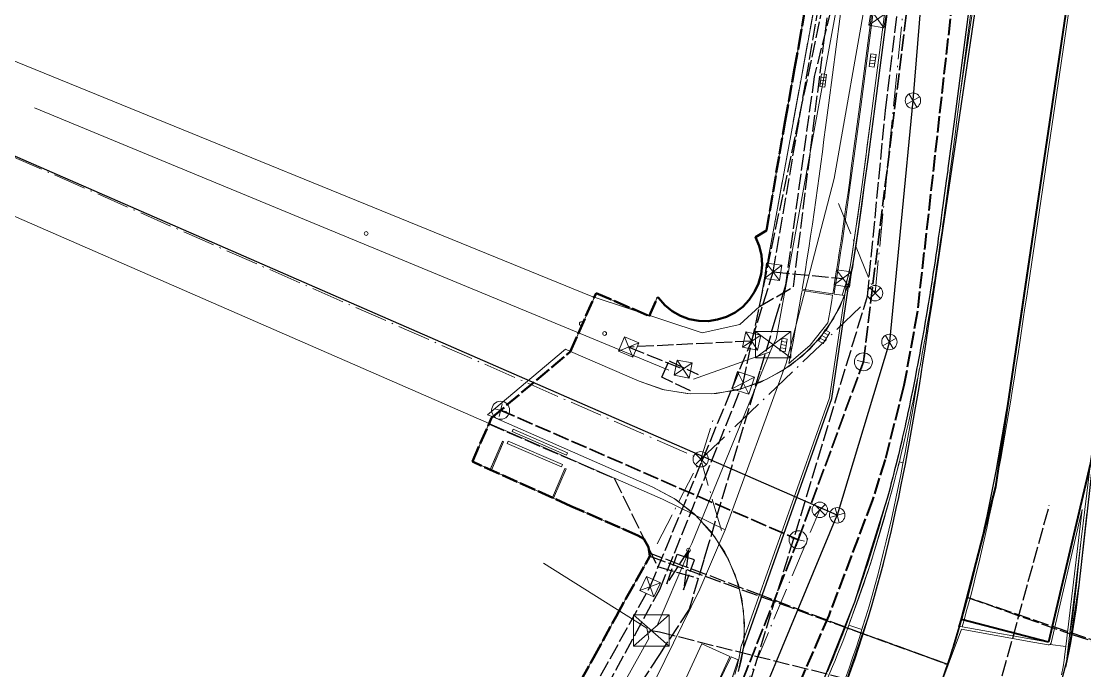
# Model space of a CAD drawing. Header units: metres. Extents: x 105014 to 106600, y 111320 to 118425.
# Drawn here: x 105615.4 to 105698.1, y 113817.6 to 113868.1 of the extents above; entities that cross this region are included whole.
import ezdxf

# ---------------------------------------------------------------- set-up
doc = ezdxf.new("R2010")
doc.units = ezdxf.units.M
doc.linetypes.add('DASHDOT', pattern=[3.556, 2.54, -0.508, 0, -0.508])
doc.linetypes.add('DASHED', pattern=[1.524, 1.27, -0.254])
for name, color, linetype, lineweight in [('00-BASE-LIMITE', 7, 'DASHED', 50), ('00-BASE-UE', 42, 'DASHED', 25), ('10-PAV-BOCACALLE', 9, 'CONTINUOUS', 13), ('10-PAV-CALZADA-BRT', 12, 'CONTINUOUS', 30), ('10-PAV-CALZADA-MIXTA', 8, 'CONTINUOUS', 30), ('10-PAV-CICLORUTA', 76, 'CONTINUOUS', 18), ('10-PAV-ESTACION-TM', 1, 'CONTINUOUS', 40), ('10-PAV-SARDINEL', 252, 'CONTINUOUS', 13), ('20-EP-ZONA-DURA', 253, 'CONTINUOUS', 13), ('20-EP-ZONA-VERDE', 84, 'CONTINUOUS', 13), ('30-RED-ENEL-NODOS', 11, 'CONTINUOUS', 13), ('30-RED-ENEL-PROY', 1, 'DASHED', 25), ('30-RED-ETB-CAMARA', 151, 'CONTINUOUS', 13), ('30-RED-ETB-EXIST', 145, 'CONTINUOUS', 13), ('30-RED-ETB-PROY', 5, 'DASHED', 25), ('30-RED-MOVISTAR-CAMARA', 141, 'CONTINUOUS', 13), ('30-RED-MOVISTAR-PROY', 4, 'DASHED', 25), ('30-RED-VANTI-EXIST', 52, 'CONTINUOUS', 13), ('30-RED-VANTI-PROY', 2, 'DASHED', 25), ('30-RED-VANTI-RETIRO', 8, 'DASHDOT', 13), ('35-RH-ACUE-MATRIZ-PJ', 150, 'DASHED', 40), ('35-RH-ACUE-MENOR-EXIST', 151, 'CONTINUOUS', 13), ('35-RH-ACUE-MENOR-PROY', 5, 'DASHED', 25), ('35-RH-PLUV-COLECTOR', 96, 'CONTINUOUS', 30), ('35-RH-PLUV-NODOS', 94, 'CONTINUOUS', 13), ('35-RH-PLUV-RETIRO', 8, 'DASHDOT', 13), ('36-RH-SAN-COLECTOR-PROY', 6, 'DASHED', 35), ('36-RH-SAN-POZOS', 216, 'CONTINUOUS', 13)]:
    doc.layers.add(name, color=color, linetype=linetype, lineweight=lineweight)

# ---------------------------------------------------------------- blocks, each defined once
blk = doc.blocks.new('CAM_ETB_T_14')
for p, q in [((-1.39, -1.22), (1.39, 1.22)), ((-1.39, 1.22), (1.39, -1.22))]:
    blk.add_line(p, q)
blk.add_lwpolyline([(-1.39, -1.22), (1.39, -1.22), (1.39, 1.22), (-1.39, 1.22)], close=True)
blk = doc.blocks.new('CAM_ETB_T_13')
for p, q in [((-1.375, -1.025), (1.375, 1.025)), ((-1.375, 1.025), (1.375, -1.025))]:
    blk.add_line(p, q)
blk.add_lwpolyline([(-1.375, -1.025), (1.375, -1.025), (1.375, 1.025), (-1.375, 1.025)], close=True)
blk = doc.blocks.new('POSTE')
blk.add_circle((0, 0), 0.15)
blk = doc.blocks.new('CAJA_ENEL')
for p, q in [((-0.6, -0.6), (0.6, 0.6)), ((-0.6, 0.6), (0.6, -0.6))]:
    blk.add_line(p, q)
blk.add_lwpolyline([(-0.6, -0.6), (0.6, -0.6), (0.6, 0.6), (-0.6, 0.6)], close=True)
blk = doc.blocks.new('CAM_MOV_CS_276')
for p, q in [((-0.7, -0.7), (0.7, 0.7)), ((-0.7, 0.7), (0.7, -0.7))]:
    blk.add_line(p, q)
blk.add_lwpolyline([(-0.7, -0.7), (0.7, -0.7), (0.7, 0.7), (-0.7, 0.7)], close=True)
blk = doc.blocks.new('POZO_SAN')
for p, q in [((-0.5, 0), (0.5, 0)), ((0, -0.5), (0, 0.5))]:
    blk.add_line(p, q)
blk.add_circle((0, 0), 0.7)
blk = doc.blocks.new('SUMIDERO')
for p, q in [((-0.25, -0.2), (-0.25, 0.2)), ((0, -0.2), (0, 0.2)), ((0.25, -0.2), (0.25, 0.2))]:
    blk.add_line(p, q)
blk.add_lwpolyline([(-0.5, -0.2), (0.5, -0.2), (0.5, 0.2), (-0.5, 0.2)], close=True)
blk = doc.blocks.new('POZO_PLUV')
for p, q in [((-0.42, -0.42), (0.42, 0.42)), ((-0.42, 0.42), (0.42, -0.42))]:
    blk.add_line(p, q)
blk.add_circle((0, 0), 0.6)

msp = doc.modelspace()

# ---------------------------------------------------------------- linework, layer by layer
at = {"layer": '00-BASE-LIMITE'}
msp.add_lwpolyline([(105658.1999, 113815.5277), (105659.9271, 113818.5963), (105661.6963, 113821.8185), (105662.4767, 113823.2397), (105664.3183, 113826.5139), (105664.2105, 113827.2161), (105663.8641, 113827.8533), (105663.3921, 113828.1315), (105658.1749, 113830.4143), (105650.5209, 113833.8761), (105652.0141, 113837.2751), (105658.1231, 113842.4103), (105660.1401, 113846.9797), (105664.2721, 113845.1907), (105664.8995, 113846.6397), (105664.9913, 113846.6001), (105665.48, 113846.0458), (105666.0535, 113845.5797), (105666.6959, 113845.2144), (105667.3897, 113844.9599), (105668.1159, 113844.8233), (105668.8548, 113844.8083), (105669.586, 113844.9152), (105670.2896, 113845.1411), (105670.9464, 113845.4799), (105671.5383, 113845.9223), (105672.0493, 113846.4562), (105672.4652, 113847.067), (105672.7749, 113847.738), (105672.9697, 113848.4509), (105673.0444, 113849.1861), (105672.9969, 113849.9235), (105672.8285, 113850.6431), (105672.5439, 113851.3251), (105673.3893, 113851.8461), (105674.4009, 113857.8101), (105674.8529, 113860.3903), (105675.5793, 113864.4377), (105675.9013, 113866.2489), (105676.9041, 113872.2467)], dxfattribs=at)
at = {"layer": '00-BASE-UE'}
for points in [[(105702.5373, 113818.6903), (105689.0263, 113823.3099), (105687.5003, 113818.0838), (105680.9179, 113820.4819), (105679.5231, 113820.9903), (105673.0365, 113823.4461), (105666.7413, 113825.8297), (105664.2803, 113826.7615), (105664.2105, 113827.2161), (105663.8641, 113827.8533), (105663.3921, 113828.1315), (105658.1749, 113830.4143), (105650.5209, 113833.8761), (105652.0141, 113837.2751), (105658.1231, 113842.4103), (105660.1401, 113846.9797), (105664.2721, 113845.1907), (105664.8995, 113846.6397), (105664.9913, 113846.6001), (105665.48, 113846.0458), (105666.0535, 113845.5797), (105666.6959, 113845.2144), (105667.3897, 113844.9599), (105668.1159, 113844.8233), (105668.8548, 113844.8083), (105669.586, 113844.9152), (105670.2896, 113845.1411), (105670.9464, 113845.4799), (105671.5383, 113845.9223), (105672.0493, 113846.4562), (105672.4652, 113847.067), (105672.7749, 113847.738), (105672.9697, 113848.4509), (105673.0444, 113849.1861), (105672.9969, 113849.9235), (105672.8285, 113850.6431), (105672.5439, 113851.3251), (105673.3893, 113851.8461), (105674.4009, 113857.8101), (105674.8529, 113860.3903), (105675.5793, 113864.4377), (105675.9013, 113866.2489), (105676.9041, 113872.2467)], [(105658.1999, 113815.5277), (105659.9271, 113818.5963), (105661.6963, 113821.8185), (105662.4767, 113823.2397), (105664.3183, 113826.5139), (105687.5003, 113818.0838), (105687.5003, 113818.0838), (105689.0263, 113823.3099), (105697.1671, 113820.4127), (105701.7799, 113818.9333)]]:
    msp.add_lwpolyline(points, dxfattribs=at)
at = {"layer": '10-PAV-BOCACALLE'}
msp.add_lwpolyline([(105651.7036, 113837.52), (105657.7643, 113842.6117), (105658.1397, 113842.4477), (105663.4847, 113840.1169), (105665.4235, 113839.4618), (105667.4454, 113839.1457), (105669.4916, 113839.1778), (105671.5026, 113839.5571), (105673.4199, 113840.2725), (105675.1878, 113841.3034), (105676.7548, 113842.6196), (105678.0753, 113844.183), (105679.111, 113845.948), (105679.8318, 113847.8633), (105678.4758, 113838.7839), (105671.5897, 113819.3666), (105671.6856, 113821.2949), (105671.4711, 113823.2135), (105670.9517, 113825.073), (105670.1407, 113826.8251), (105669.0593, 113828.4244), (105667.7355, 113829.8297), (105666.2034, 113831.0044), (105664.5027, 113831.9183), (105652.0995, 113837.3469), (105651.7036, 113837.52)], close=True, dxfattribs=at)
at = {"layer": '10-PAV-CALZADA-BRT'}
for points in [[(105679.1263, 113815.3805), (105681.3067, 113821.7333), (105681.5573, 113822.5757), (105681.7981, 113823.4133), (105682.0317, 113824.2541), (105682.2585, 113825.0979), (105682.4783, 113825.9445), (105682.6919, 113826.7939), (105682.8989, 113827.6461), (105683.1001, 113828.5007), (105683.2955, 113829.3579), (105683.4853, 113830.2173), (105683.6697, 113831.0789), (105683.8493, 113831.9427), (105684.0237, 113832.8087), (105684.1939, 113833.6767), (105684.3595, 113834.5465), (105684.5211, 113835.4183), (105684.6789, 113836.2919), (105684.8331, 113837.1671), (105684.9841, 113838.0439), (105685.1319, 113838.9225), (105685.2771, 113839.8027), (105685.4195, 113840.6841), (105685.5599, 113841.5671), (105685.6981, 113842.4517), (105685.8347, 113843.3375), (105685.9697, 113844.2245), (105686.1037, 113845.1129), (105686.2369, 113846.0041), (105686.3691, 113846.8943), (105686.5009, 113847.7857), (105686.6325, 113848.6783), (105691.7475, 113883.3531)], [(105698.6725, 113882.3315), (105693.5575, 113847.6563), (105693.4255, 113846.7617), (105693.2931, 113845.8661), (105693.1599, 113844.9695), (105693.0261, 113844.0741), (105692.8907, 113843.1761), (105692.7539, 113842.2773), (105692.6153, 113841.3777), (105692.4745, 113840.4775), (105692.3313, 113839.5763), (105692.1855, 113838.6747), (105692.0367, 113837.7723), (105691.8849, 113836.8695), (105691.7293, 113835.9661), (105691.5701, 113835.0623), (105691.4067, 113834.1581), (105691.2391, 113833.2537), (105691.0667, 113832.3489), (105690.8895, 113831.4443), (105690.7071, 113830.5393), (105690.5191, 113829.6345), (105690.3255, 113828.7297), (105690.1257, 113827.8253), (105689.9197, 113826.9211), (105689.7069, 113826.0173), (105689.4873, 113825.1141), (105689.2605, 113824.2115), (105689.0263, 113823.3099), (105688.7843, 113822.4089), (105688.5343, 113821.5093), (105688.2759, 113820.6107), (105688.0115, 113819.7217), (105685.6624, 113812.8745)], [(105695.4009, 113813.1865), (105696.8343, 113818.6614), (105697.6935, 113824.2553), (105698.9661, 113835.5368)]]:
    msp.add_lwpolyline(points, dxfattribs=at)
at = {"layer": '10-PAV-CALZADA-MIXTA'}
for points in [[(105671.2082, 113817.5543), (105671.5897, 113819.3666), (105678.4758, 113838.7839), (105679.8318, 113847.8633), (105680.1415, 113849.2909), (105680.5663, 113852.1457), (105681.0221, 113855.4017), (105681.2853, 113857.3615), (105681.5456, 113859.339), (105681.8059, 113861.3159), (105686.4913, 113897.1667), (105688.0939, 113911.4539), (105689.1739, 113925.7901)], [(105692.6887, 113896.3567), (105688.0031, 113860.5061), (105687.8771, 113859.5466), (105687.7512, 113858.587), (105687.6249, 113857.6276), (105687.4982, 113856.6682), (105687.4813, 113856.5403), (105687.3699, 113855.709), (105687.2406, 113854.75), (105687.2147, 113854.5581), (105687.1094, 113853.7912), (105687.0634, 113853.4573), (105686.9764, 113852.8326), (105686.9095, 113852.3569), (105686.841, 113851.8744), (105686.7527, 113851.2569), (105686.7035, 113850.9164), (105686.6249, 113850.3773), (105686.5632, 113849.9589), (105686.4945, 113849.4981), (105686.4198, 113849.0017), (105686.3615, 113848.6192), (105686.2731, 113848.0453), (105686.2393, 113847.8286), (105686.1228, 113847.0893), (105686.1147, 113847.0383), (105685.9875, 113846.2485), (105685.9688, 113846.1337), (105685.8575, 113845.4592), (105685.8108, 113845.1791), (105685.7414, 113844.7689), (105685.6485, 113844.2251), (105685.6232, 113844.0789), (105685.5023, 113843.3894), (105685.4815, 113843.2717), (105685.3788, 113842.7004), (105685.3095, 113842.3196), (105685.2371, 113841.9276), (105685.1325, 113841.3682), (105685.0921, 113841.1554), (105684.9502, 113840.4177), (105684.9436, 113840.3837), (105684.7911, 113839.613), (105684.7622, 113839.4684), (105684.6492, 113838.9129), (105684.5682, 113838.5203), (105684.5039, 113838.2135), (105684.3682, 113837.5735), (105684.3555, 113837.5149), (105684.2032, 113836.817), (105684.1614, 113836.6279), (105684.0676, 113836.2097), (105683.9482, 113835.6842), (105683.9295, 113835.603), (105683.7881, 113834.9971), (105683.7278, 113834.7418), (105683.6437, 113834.3918), (105683.5005, 113833.8011), (105683.4971, 113833.7871), (105683.3573, 113833.2266), (105683.2655, 113832.8623), (105683.2153, 113832.6664), (105683.0704, 113832.1071), (105683.0229, 113831.9255), (105682.9224, 113831.5487), (105682.7723, 113830.9907), (105680.2371, 113822.9305), (105677.0906, 113815.0886)]]:
    msp.add_lwpolyline(points, dxfattribs=at)
at = {"layer": '10-PAV-CICLORUTA'}
msp.add_lwpolyline([(105684.9145, 113894.3613), (105680.6161, 113861.4719), (105680.4909, 113860.5143), (105680.3657, 113859.5591), (105680.2403, 113858.6059), (105680.1137, 113857.6507), (105679.9867, 113856.7009), (105679.8589, 113855.7533), (105679.7295, 113854.8081), (105679.5985, 113853.8653), (105679.4659, 113852.9249), (105679.3309, 113851.9869), (105679.1937, 113851.0513), (105679.0541, 113850.1183), (105678.9113, 113849.1879), (105678.7655, 113848.2601), (105678.6165, 113847.3349), (105678.5481, 113846.9225), (105676.1761, 113847.2893), (105676.2479, 113847.7219), (105676.3953, 113848.6373), (105676.5397, 113849.5559), (105676.6811, 113850.4781), (105676.8197, 113851.4033), (105676.9559, 113852.3317), (105677.0899, 113853.2633), (105677.2217, 113854.1981), (105677.3519, 113855.1359), (105677.4807, 113856.0767), (105677.6081, 113857.0205), (105677.7347, 113857.9673), (105677.8611, 113858.9211), (105677.9861, 113859.8721), (105678.1111, 113860.8261), (105678.2363, 113861.7829), (105682.5085, 113894.4721)], dxfattribs=at)
for points in [[(105678.5319, 113846.8237), (105678.4637, 113846.4125), (105678.3073, 113845.4929), (105678.1605, 113844.6571), (105676.7896, 113842.9352), (105675.1229, 113841.4977), (105675.2823, 113842.3029), (105675.4539, 113843.1969), (105675.6211, 113844.0947), (105675.7837, 113844.9963), (105675.9423, 113845.9013), (105676.0969, 113846.8099), (105676.1599, 113847.1905), (105678.5319, 113846.8237)], [(105670.5523, 113818.7231), (105669.0179, 113815.3907), (105666.8573, 113816.4355), (105668.3547, 113819.6877), (105670.5523, 113818.7231)]]:
    msp.add_lwpolyline(points, close=True, dxfattribs=at)
at = {"layer": '10-PAV-ESTACION-TM'}
msp.add_lwpolyline([(105695.3293, 113819.8207), (105688.5539, 113821.5799), (105691.2331, 113831.8989), (105698.0433, 113877.9922), (105698.6851, 113882.3353), (105700.0509, 113892.743), (105701.1732, 113903.1797), (105702.0515, 113913.6398), (105702.6851, 113924.1177), (105705.6877, 113975.0209), (105706.3231, 113985.7911), (105706.3237, 113985.8021), (105713.3115, 113985.3899), (105712.6755, 113974.6087), (105709.6729, 113923.7023), (105709.0156, 113913.0763), (105708.118, 113902.4681), (105706.9805, 113891.8829), (105705.6037, 113881.3261), (105705.596, 113881.2736), (105704.8585, 113876.2769), (105698.5826, 113833.7524), (105695.3293, 113819.8207)], close=True, dxfattribs=at)
at = {"layer": '10-PAV-SARDINEL'}
for points in [[(105670.9279, 113817.3225), (105671.0158, 113817.6092), (105671.0978, 113817.9031), (105671.1717, 113818.1974), (105671.2379, 113818.4926), (105671.2965, 113818.79), (105671.3481, 113819.0919), (105671.3917, 113819.3951), (105671.3927, 113819.4013), (105671.4012, 113819.4334), (105678.2809, 113838.8325), (105679.634, 113847.8928), (105679.6348, 113847.898), (105679.6386, 113847.9152), (105679.7139, 113848.1952), (105679.7816, 113848.4746), (105679.8424, 113848.7547), (105679.8963, 113849.0362), (105679.944, 113849.3223), (105680.1597, 113850.7472), (105680.3684, 113852.1742), (105680.5991, 113853.8011), (105680.824, 113855.4287), (105681.0871, 113857.3879), (105681.3473, 113859.3651), (105681.6076, 113861.3419), (105686.293, 113897.1924)], [(105686.4913, 113897.1667), (105681.8059, 113861.3159), (105681.5456, 113859.339), (105681.2853, 113857.3615), (105681.0221, 113855.4017), (105680.7972, 113853.7733), (105680.5663, 113852.1457), (105680.3575, 113850.7178), (105680.1415, 113849.2909), (105680.0935, 113849.0025), (105680.0385, 113848.7154), (105679.9765, 113848.4297), (105679.9076, 113848.1456), (105679.8318, 113847.8633), (105678.4758, 113838.7839), (105671.5897, 113819.3666), (105671.5456, 113819.0608), (105671.4937, 113818.7562), (105671.4339, 113818.4531), (105671.3664, 113818.1516), (105671.2911, 113817.8519), (105671.2082, 113817.5543)], [(105678.138, 113817.5116), (105678.3411, 113818.0007), (105678.5408, 113818.4882), (105678.7392, 113818.9793), (105678.9342, 113819.4687), (105679.1279, 113819.9616), (105679.3182, 113820.4529), (105679.5071, 113820.9477), (105679.6927, 113821.4407), (105679.8768, 113821.9373), (105680.0577, 113822.4321), (105680.2371, 113822.9305), (105680.4131, 113823.427), (105680.5877, 113823.927), (105680.759, 113824.4252), (105680.9288, 113824.9269), (105681.0953, 113825.4267), (105681.2603, 113825.93), (105681.422, 113826.4314), (105681.5821, 113826.9362), (105681.739, 113827.4391), (105681.8942, 113827.9455), (105682.0463, 113828.4499), (105682.1967, 113828.9577), (105682.3438, 113829.4636), (105682.4894, 113829.9728), (105682.6317, 113830.4801), (105682.7723, 113830.9907), (105682.9224, 113831.5487), (105683.0229, 113831.9255), (105683.0704, 113832.1071), (105683.2153, 113832.6664), (105683.2655, 113832.8623), (105683.3573, 113833.2266), (105683.4971, 113833.7871), (105683.5005, 113833.8011), (105683.6437, 113834.3918), (105683.7278, 113834.7418), (105683.7881, 113834.9971), (105683.9295, 113835.603), (105683.9482, 113835.6842), (105684.0676, 113836.2097), (105684.1614, 113836.6279), (105684.2032, 113836.817), (105684.3555, 113837.5149), (105684.3682, 113837.5735), (105684.5039, 113838.2135), (105684.5682, 113838.5203), (105684.6492, 113838.9129), (105684.7622, 113839.4684), (105684.7911, 113839.613), (105684.9436, 113840.3837), (105684.9502, 113840.4177), (105685.0921, 113841.1554), (105685.1325, 113841.3682), (105685.2371, 113841.9276), (105685.3095, 113842.3196), (105685.3788, 113842.7004), (105685.4815, 113843.2717), (105685.5023, 113843.3894), (105685.6232, 113844.0789), (105685.6485, 113844.2251), (105685.7414, 113844.7689), (105685.8108, 113845.1791), (105685.8575, 113845.4592), (105685.9688, 113846.1337), (105685.9875, 113846.2485), (105686.1147, 113847.0383), (105686.1228, 113847.0893), (105686.2393, 113847.8286), (105686.2731, 113848.0453), (105686.3615, 113848.6192), (105686.4198, 113849.0017), (105686.4945, 113849.4981), (105686.5632, 113849.9589), (105686.6249, 113850.3773), (105686.7035, 113850.9164), (105686.7527, 113851.2569), (105686.841, 113851.8744), (105686.9095, 113852.3569), (105686.9764, 113852.8326), (105687.0634, 113853.4573), (105687.1094, 113853.7912), (105687.2147, 113854.5581), (105687.2406, 113854.75), (105687.3699, 113855.709), (105687.4813, 113856.5403), (105687.4982, 113856.6682), (105687.6249, 113857.6276), (105687.7512, 113858.587), (105687.8771, 113859.5466), (105688.0031, 113860.5061), (105692.6887, 113896.3567)], [(105692.887, 113896.3309), (105688.2014, 113860.4802), (105688.0754, 113859.5206), (105687.9495, 113858.561), (105687.8232, 113857.6015), (105687.6965, 113856.642), (105687.6796, 113856.5139), (105687.5681, 113855.6824), (105687.4388, 113854.7233), (105687.4129, 113854.5311), (105687.3075, 113853.764), (105687.2615, 113853.4299), (105687.1745, 113852.8049), (105687.1076, 113852.3289), (105687.039, 113851.8462), (105686.9507, 113851.2285), (105686.9014, 113850.8877), (105686.8228, 113850.3483), (105686.7611, 113849.9296), (105686.6923, 113849.4685), (105686.6176, 113848.9718), (105686.5592, 113848.589), (105686.4708, 113848.0147), (105686.4369, 113847.7977), (105686.3204, 113847.0581), (105686.3122, 113847.0067), (105686.185, 113846.2165), (105686.1662, 113846.1013), (105686.0548, 113845.4265), (105686.0081, 113845.146), (105685.9386, 113844.7354), (105685.8456, 113844.1912), (105685.8203, 113844.0446), (105685.6993, 113843.3547), (105685.6784, 113843.2366), (105685.5756, 113842.6648), (105685.5063, 113842.2836), (105685.4338, 113841.8911), (105685.3291, 113841.3312), (105685.2886, 113841.1179), (105685.1466, 113840.3798), (105685.1399, 113840.3453), (105684.9873, 113839.574), (105684.9583, 113839.4289), (105684.8452, 113838.8728), (105684.764, 113838.4796), (105684.6996, 113838.1723), (105684.5638, 113837.5316), (105684.551, 113837.4724), (105684.3986, 113836.7741), (105684.3567, 113836.5844), (105684.2627, 113836.1657), (105684.1432, 113835.6396), (105684.1244, 113835.5578), (105683.9853, 113834.9624), (105683.9828, 113834.9514), (105683.9767, 113834.9286), (105683.9224, 113834.6955), (105683.8382, 113834.3449), (105683.6949, 113833.754), (105683.6914, 113833.7393), (105683.5513, 113833.178), (105683.4593, 113832.8131), (105683.409, 113832.6165), (105683.264, 113832.0567), (105683.2163, 113831.8745), (105683.1156, 113831.497), (105682.9653, 113830.9382), (105682.8244, 113830.4265), (105682.6818, 113829.9184), (105682.5361, 113829.4082), (105682.3886, 113828.9015), (105682.2379, 113828.3927), (105682.0856, 113827.8874), (105681.9301, 113827.3801), (105681.7729, 113826.8763), (105681.6125, 113826.3705), (105681.4505, 113825.8682), (105681.2853, 113825.364), (105681.1185, 113824.8633), (105680.9484, 113824.3607), (105680.7768, 113823.8616), (105680.6018, 113823.3606), (105680.4254, 113822.8632), (105680.2456, 113822.3639), (105680.0646, 113821.8683), (105679.88, 113821.3708), (105679.6941, 113820.8768), (105679.5049, 113820.3811), (105679.3142, 113819.889), (105679.1202, 113819.3952), (105678.9248, 113818.9049), (105678.726, 113818.4129), (105678.526, 113817.9245), (105678.3225, 113817.4345)], [(105679.5271, 113817.0218), (105679.8099, 113817.8106), (105680.0856, 113818.6019), (105680.3541, 113819.3956), (105680.6151, 113820.1919), (105680.8688, 113820.9904), (105681.1153, 113821.7912), (105681.3653, 113822.6316), (105681.6057, 113823.4677), (105681.8388, 113824.3068), (105682.0652, 113825.149), (105682.2845, 113825.9941), (105682.4978, 113826.8419), (105682.7044, 113827.6926), (105682.9053, 113828.546), (105683.1004, 113829.4017), (105683.2899, 113830.2598), (105683.474, 113831.1202), (105683.6534, 113831.9828), (105683.8275, 113832.8475), (105683.9975, 113833.7147), (105684.1629, 113834.5835), (105684.3244, 113835.4544), (105684.482, 113836.3271), (105684.6361, 113837.2014), (105684.787, 113838.0775), (105684.9346, 113838.9554), (105685.0798, 113839.835), (105685.2221, 113840.7158), (105685.2738, 113841.0408), (105685.2886, 113841.1179), (105685.3291, 113841.3312), (105685.4338, 113841.8911), (105685.5063, 113842.2836), (105685.5756, 113842.6648), (105685.6784, 113843.2366), (105685.6993, 113843.3547), (105685.8203, 113844.0446), (105685.8456, 113844.1912), (105685.9386, 113844.7354), (105686.0081, 113845.146), (105686.0548, 113845.4265), (105686.1662, 113846.1013), (105686.185, 113846.2165), (105686.3122, 113847.0067), (105686.3204, 113847.0581), (105686.4369, 113847.7977), (105686.4708, 113848.0147), (105686.5592, 113848.589), (105686.6176, 113848.9718), (105686.6923, 113849.4685), (105686.7611, 113849.9296), (105686.8228, 113850.3483), (105686.9014, 113850.8877), (105686.9507, 113851.2285), (105687.039, 113851.8462), (105687.1076, 113852.3289), (105687.1745, 113852.8049), (105687.2615, 113853.4299), (105687.3075, 113853.764), (105687.4129, 113854.5311), (105687.4388, 113854.7233), (105687.5681, 113855.6824), (105687.6796, 113856.5139), (105687.6965, 113856.642), (105687.8232, 113857.6015), (105687.9495, 113858.561), (105688.0754, 113859.5206), (105688.2014, 113860.4802), (105688.4358, 113862.2735), (105691.5496, 113883.3821)], [(105691.7475, 113883.3531), (105686.6325, 113848.6783), (105686.5009, 113847.7857), (105686.3691, 113846.8943), (105686.2369, 113846.0041), (105686.1037, 113845.1129), (105685.9697, 113844.2245), (105685.8347, 113843.3375), (105685.6981, 113842.4517), (105685.5599, 113841.5671), (105685.4195, 113840.6841), (105685.2771, 113839.8027), (105685.1319, 113838.9225), (105684.9841, 113838.0439), (105684.8331, 113837.1671), (105684.6789, 113836.2919), (105684.5211, 113835.4183), (105684.3595, 113834.5465), (105684.1939, 113833.6767), (105684.0237, 113832.8087), (105683.8493, 113831.9427), (105683.6697, 113831.0789), (105683.4853, 113830.2173), (105683.2955, 113829.3579), (105683.1001, 113828.5007), (105682.8989, 113827.6461), (105682.6919, 113826.7939), (105682.4783, 113825.9445), (105682.2585, 113825.0979), (105682.0317, 113824.2541), (105681.7981, 113823.4133), (105681.5573, 113822.5757), (105681.3067, 113821.7333), (105681.0597, 113820.9307), (105680.8054, 113820.1304), (105680.5438, 113819.3324), (105680.2748, 113818.5369), (105679.9985, 113817.7439), (105679.715, 113816.9534)], [(105698.8704, 113882.3025), (105693.7554, 113847.6271), (105693.6234, 113846.7325), (105693.4909, 113845.8368), (105693.3577, 113844.94), (105693.2239, 113844.0444), (105693.0885, 113843.1462), (105692.9516, 113842.247), (105692.813, 113841.347), (105692.6721, 113840.4464), (105692.5288, 113839.5447), (105692.3829, 113838.6425), (105692.234, 113837.7395), (105692.0821, 113836.836), (105691.9264, 113835.9318), (105691.767, 113835.0272), (105691.6035, 113834.1221), (105691.4357, 113833.2168), (105691.2631, 113832.311), (105691.0857, 113831.4054), (105690.9031, 113830.4992), (105690.7148, 113829.5933), (105690.521, 113828.6873), (105690.3209, 113827.7816), (105690.1146, 113826.876), (105689.9014, 113825.9708), (105689.6815, 113825.0661), (105689.4543, 113824.162), (105689.2197, 113823.2588), (105688.9773, 113822.3562), (105688.7268, 113821.4549), (105688.7268, 113821.4549), (105688.6031, 113821.0246), (105688.4051, 113821.06), (105688.5343, 113821.5093), (105688.7843, 113822.4089), (105689.0263, 113823.3099), (105689.2605, 113824.2115), (105689.4873, 113825.1141), (105689.7069, 113826.0173), (105689.9197, 113826.9211), (105690.1257, 113827.8253), (105690.3255, 113828.7297), (105690.5191, 113829.6345), (105690.7071, 113830.5393), (105690.8895, 113831.4443), (105691.0667, 113832.3489), (105691.2391, 113833.2537), (105691.4067, 113834.1581), (105691.5701, 113835.0623), (105691.7293, 113835.9661), (105691.8849, 113836.8695), (105692.0367, 113837.7723), (105692.1855, 113838.6747), (105692.3313, 113839.5763), (105692.4745, 113840.4775), (105692.6153, 113841.3777), (105692.7539, 113842.2773), (105692.8907, 113843.1761), (105693.0261, 113844.0741), (105693.1599, 113844.9695), (105693.2931, 113845.8661), (105693.4255, 113846.7617), (105693.5575, 113847.6563), (105698.6725, 113882.3315)], [(105698.2967, 113829.8998), (105698.0883, 113828.0191), (105697.8872, 113826.1376), (105697.6935, 113824.2553), (105697.6247, 113823.6119), (105697.5483, 113822.9693), (105697.4643, 113822.3277), (105697.3727, 113821.6871), (105697.2735, 113821.0477), (105697.1668, 113820.4095), (105697.0525, 113819.7726), (105696.9306, 113819.1371), (105696.8012, 113818.5031), (105696.6644, 113817.8706), (105696.9875, 113820.5499), (105697.0761, 113821.0796), (105697.1749, 113821.7166), (105697.2662, 113822.3551), (105697.3498, 113822.9941), (105697.4259, 113823.6344), (105697.4946, 113824.2762), (105697.6883, 113826.1585), (105697.8662, 113827.8228), (105698.5826, 113833.7524)]]:
    msp.add_lwpolyline(points, dxfattribs=at)
at = {"layer": '20-EP-ZONA-DURA'}
for points in [[(105691.5496, 113883.3821), (105688.4358, 113862.2735), (105692.887, 113896.3309)], [(105682.5085, 113894.4721), (105678.2363, 113861.7829), (105678.1111, 113860.8261), (105677.9861, 113859.8721), (105677.8611, 113858.9211), (105677.7347, 113857.9673), (105677.6081, 113857.0205), (105677.4807, 113856.0767), (105677.3519, 113855.1359), (105677.2217, 113854.1981), (105677.0899, 113853.2633), (105676.9559, 113852.3317), (105676.8197, 113851.4033), (105676.6811, 113850.4781), (105676.5397, 113849.5559), (105676.3953, 113848.6373), (105676.2479, 113847.7219), (105676.1761, 113847.2893), (105676.1761, 113847.2893), (105678.5481, 113846.9225), (105678.6165, 113847.3349), (105678.7655, 113848.2601), (105678.9113, 113849.1879), (105679.0541, 113850.1183), (105679.1937, 113851.0513), (105679.3309, 113851.9869), (105679.4659, 113852.9249), (105679.5985, 113853.8653), (105679.7295, 113854.8081), (105679.8589, 113855.7533), (105679.9867, 113856.7009), (105680.1137, 113857.6507), (105680.2403, 113858.6059), (105680.3657, 113859.5591), (105680.4909, 113860.5143), (105680.6161, 113861.4719), (105684.9145, 113894.3613)], [(105684.1484, 113887.7367), (105680.7151, 113861.4589), (105680.5901, 113860.5013), (105680.4649, 113859.5459), (105680.3393, 113858.5927), (105680.2129, 113857.6375), (105680.0859, 113856.6875), (105679.9579, 113855.7399), (105679.8285, 113854.7945), (105679.6977, 113853.8515), (105679.5649, 113852.9107), (105679.4299, 113851.9725), (105679.2927, 113851.0367), (105679.1529, 113850.1033), (105679.0101, 113849.1725), (105678.8643, 113848.2443), (105678.7151, 113847.3187), (105678.6471, 113846.9071), (105679.2711, 113846.8107), (105679.4683, 113846.7803), (105679.4669, 113846.7737), (105678.6254, 113845.0346), (105677.5157, 113843.4531), (105676.1665, 113842.0702), (105674.6129, 113840.9219), (105672.895, 113840.0379), (105671.0575, 113839.4411), (105669.1481, 113839.147), (105667.2162, 113839.1632), (105665.3119, 113839.4893), (105663.4847, 113840.1169), (105658.1396, 113842.4477), (105660.1401, 113846.9797), (105664.2721, 113845.1907), (105664.8995, 113846.6397), (105664.9913, 113846.6001), (105665.48, 113846.0458), (105666.0535, 113845.5797), (105666.6959, 113845.2144), (105667.3897, 113844.9599), (105668.1159, 113844.8233), (105668.8548, 113844.8083), (105669.586, 113844.9152), (105670.2896, 113845.1411), (105670.9464, 113845.4799), (105671.5383, 113845.9223), (105672.0493, 113846.4562), (105672.4652, 113847.067), (105672.7749, 113847.738), (105672.9697, 113848.4509), (105673.0444, 113849.1861), (105672.9969, 113849.9235), (105672.8285, 113850.6431), (105672.5439, 113851.3251), (105673.3893, 113851.8461), (105674.4009, 113857.8101), (105674.8529, 113860.3903), (105675.5793, 113864.4377), (105675.9013, 113866.2489), (105676.9041, 113872.2467)], [(105658.1999, 113815.5277), (105659.9271, 113818.5963), (105661.6963, 113821.8185), (105662.4767, 113823.2397), (105664.3183, 113826.5139), (105664.2105, 113827.2161), (105663.8641, 113827.8533), (105663.3921, 113828.1315), (105658.1749, 113830.4143), (105651.9956, 113833.2091), (105652.9487, 113835.4103), (105652.8569, 113835.4501), (105651.9044, 113833.2503), (105650.5209, 113833.8761), (105652.0141, 113837.2751), (105652.0995, 113837.3469), (105652.0995, 113837.3469), (105664.5027, 113831.9183), (105666.336, 113830.9174), (105667.9679, 113829.6137), (105669.3491, 113828.0468), (105670.4376, 113826.2642), (105671.2005, 113824.3198), (105671.6147, 113822.2725), (105671.6676, 113820.1845), (105671.4012, 113819.4334), (105671.3927, 113819.4013), (105671.3917, 113819.3951), (105671.3481, 113819.0919), (105671.2965, 113818.79), (105671.2379, 113818.4926), (105671.1717, 113818.1974), (105671.0978, 113817.9031), (105671.0158, 113817.6092), (105670.9279, 113817.3225)], [(105683.2859, 113806.7516), (105688.5474, 113820.8313), (105688.6909, 113820.8056), (105693.6536, 113819.9175), (105695.2944, 113819.6238), (105695.3246, 113819.6208), (105695.3548, 113819.6223), (105695.3845, 113819.6285), (105695.4129, 113819.639), (105695.4394, 113819.6537), (105696.6565, 113819.478), (105696.5871, 113818.9035), (105696.5306, 113818.4358), (105696.4658, 113817.8996), (105696.3241, 113817.2805)], [(105670.3573, 113815.8804), (105671.1835, 113818.4461), (105670.6439, 113818.6829), (105667.0491, 113811.3089)]]:
    msp.add_lwpolyline(points, dxfattribs=at)
for points in [[(105678.5319, 113846.8237), (105676.1599, 113847.1905), (105676.0969, 113846.8099), (105675.9423, 113845.9013), (105675.7837, 113844.9963), (105675.6211, 113844.0947), (105675.4539, 113843.1969), (105675.2823, 113842.3029), (105675.1229, 113841.4977), (105676.7896, 113842.9352), (105678.1605, 113844.6571), (105678.3073, 113845.4929), (105678.4637, 113846.4125), (105678.5319, 113846.8237)], [(105653.6213, 113836.2089), (105657.8427, 113834.3811), (105657.9221, 113834.5647), (105653.7009, 113836.3923), (105653.6213, 113836.2089)], [(105657.5247, 113833.6469), (105653.3035, 113835.4747), (105653.2241, 113835.2911), (105657.4453, 113833.4635), (105657.5247, 113833.6469)], [(105656.7403, 113831.0801), (105656.8321, 113831.0403), (105657.8123, 113833.3045), (105657.7207, 113833.3443), (105656.7403, 113831.0801)], [(105697.9449, 113830.1417), (105696.6565, 113819.478), (105695.4394, 113819.6537), (105695.4634, 113819.6723), (105695.4843, 113819.6942), (105695.5016, 113819.7191), (105695.515, 113819.7463), (105695.5241, 113819.7752), (105697.9449, 113830.1417)], [(105697.0761, 113821.0796), (105696.9875, 113820.5499), (105697.8662, 113827.8228), (105697.6883, 113826.1585), (105697.4946, 113824.2762), (105697.4259, 113823.6344), (105697.3498, 113822.9941), (105697.2662, 113822.3551), (105697.1749, 113821.7166), (105697.0761, 113821.0796)], [(105679.237, 113816.2357), (105678.9745, 113815.5429), (105677.6901, 113815.9527), (105677.7002, 113815.9755), (105677.9096, 113816.46), (105678.1177, 113816.948), (105678.3225, 113817.4345), (105678.526, 113817.9245), (105678.726, 113818.4129), (105678.9248, 113818.9049), (105679.1202, 113819.3952), (105679.3142, 113819.889), (105679.5049, 113820.3811), (105679.6941, 113820.8768), (105679.7953, 113821.1449), (105680.8157, 113820.8213), (105680.6151, 113820.1919), (105680.3541, 113819.3956), (105680.0856, 113818.6019), (105679.8099, 113817.8106), (105679.5271, 113817.0218), (105679.237, 113816.2357)], [(105688.7476, 113821.5296), (105695.3293, 113819.8207), (105688.6031, 113821.0246), (105688.7268, 113821.4549), (105688.7476, 113821.5296)], [(105666.8573, 113816.4355), (105669.0179, 113815.3907), (105670.5523, 113818.7231), (105668.3547, 113819.6877), (105666.8573, 113816.4355)]]:
    msp.add_lwpolyline(points, close=True, dxfattribs=at)
at = {"layer": '20-EP-ZONA-VERDE'}
for points in [[(105685.9061, 113894.2325), (105681.6075, 113861.3423), (105681.4823, 113860.3845), (105681.3571, 113859.4285), (105681.2315, 113858.4745), (105681.1049, 113857.5187), (105680.9779, 113856.5677), (105680.8497, 113855.6187), (105680.7201, 113854.6717), (105680.5889, 113853.7267), (105680.4559, 113852.7839), (105680.3207, 113851.8431), (105680.1829, 113850.9047), (105680.0427, 113849.9685), (105679.8995, 113849.0345), (105679.6973, 113848.1177), (105679.2711, 113846.8107), (105678.6471, 113846.9071), (105678.7151, 113847.3187), (105678.8643, 113848.2443), (105679.0101, 113849.1725), (105679.1529, 113850.1033), (105679.2927, 113851.0367), (105679.4299, 113851.9725), (105679.5649, 113852.9107), (105679.6977, 113853.8515), (105679.8285, 113854.7945), (105679.9579, 113855.7399), (105680.0859, 113856.6875), (105680.2129, 113857.6375), (105680.3393, 113858.5927), (105680.4649, 113859.5459), (105680.5901, 113860.5013), (105680.7151, 113861.4589), (105685.0137, 113894.3485)], [(105667.0491, 113811.3089), (105670.6439, 113818.6829), (105671.1835, 113818.4461), (105671.1835, 113818.4461), (105670.2817, 113815.7169)]]:
    msp.add_lwpolyline(points, dxfattribs=at)
for points in [[(105657.9221, 113834.5647), (105657.8427, 113834.3811), (105653.6213, 113836.2089), (105653.7009, 113836.3923), (105657.9221, 113834.5647)], [(105652.9487, 113835.4103), (105651.9683, 113833.1461), (105651.8765, 113833.1859), (105652.8569, 113835.4501), (105652.9487, 113835.4103)], [(105657.5247, 113833.6469), (105657.4453, 113833.4635), (105653.2241, 113835.2911), (105653.3035, 113835.4747), (105657.5247, 113833.6469)], [(105684.0107, 113833.7841), (105683.9975, 113833.7147), (105683.8277, 113832.8477), (105683.6533, 113831.9829), (105683.4741, 113831.1203), (105683.2899, 113830.2597), (105683.1003, 113829.4017), (105682.9053, 113828.5459), (105682.7045, 113827.6927), (105682.4977, 113826.8421), (105682.2845, 113825.9941), (105682.0651, 113825.1489), (105681.8387, 113824.3069), (105681.6057, 113823.4677), (105681.3653, 113822.6319), (105681.1153, 113821.7909), (105680.8157, 113820.8213), (105679.7953, 113821.1449), (105681.4947, 113826.0046), (105682.9653, 113830.9385), (105683.2163, 113831.8745), (105683.4595, 113832.8129), (105683.6947, 113833.7533), (105683.7161, 113833.8417), (105684.0107, 113833.7841)], [(105657.8123, 113833.3045), (105656.8321, 113831.0403), (105656.7403, 113831.0801), (105657.7207, 113833.3443), (105657.8123, 113833.3045)]]:
    msp.add_lwpolyline(points, close=True, dxfattribs=at)
at = {"layer": '30-RED-ENEL-PROY'}
for points in [[(105673.9045, 113848.6307), (105678.3783, 113874.7103)], [(105672.2347, 113843.2429), (105673.9045, 113848.6307)], [(105673.9045, 113848.6307), (105679.3321, 113848.1165)], [(105672.2347, 113843.2429), (105662.6797, 113842.7833)], [(105662.6797, 113842.7833), (105666.9069, 113841.0695)], [(105664.3437, 113824.1491), (105672.2347, 113843.2429)], [(105652.3625, 113802.5413), (105664.3437, 113824.1491)]]:
    msp.add_lwpolyline(points, dxfattribs=at)
at = {"layer": '30-RED-ETB-EXIST'}
for points in [[(105673.908, 113842.966), (105674.143, 113843.4), (105679.163, 113871.034), (105678.862, 113871.318), (105679.011, 113871.476)], [(105616.477, 113861.388), (105665.801, 113840.972)], [(105667.327, 113826.979), (105667.597, 113827.5), (105673.682, 113842.408), (105673.908, 113842.966)], [(105667.721, 113840.275), (105673.682, 113842.408), (105673.908, 113842.966)], [(105664.428, 113820.731), (105664.893, 113821.127), (105667.208, 113826.523), (105667.327, 113826.979)], [(105656.058, 113825.968), (105664.083, 113820.906), (105664.133, 113820.669), (105664.428, 113820.731)], [(105657.046, 113807.201), (105664.249, 113820.116), (105664.133, 113820.669), (105664.428, 113820.731)]]:
    msp.add_lwpolyline(points, dxfattribs=at)
at = {"layer": '30-RED-ETB-PROY'}
for points in [[(105667.471, 113839.382), (105665.262, 113840.433), (105665.825, 113841.721), (105668.069, 113840.644)], [(105690.911, 113814.275), (105695.384, 113830.464)], [(105667.327, 113826.979), (105665.632, 113824.365), (105666.451, 113826.67), (105667.156, 113826.444), (105667.327, 113826.979)], [(105667.327, 113826.979), (105666.948, 113823.9), (105667.79, 113826.241), (105667.156, 113826.444), (105667.327, 113826.979)], [(105664.428, 113820.731), (105665.058, 113820.629), (105690.264, 113814.313)]]:
    msp.add_lwpolyline(points, dxfattribs=at)
at = {"layer": '30-RED-MOVISTAR-PROY'}
for points in [[(105671.5795, 113839.9901), (105678.9319, 113874.7867)], [(105665.0901, 113823.9283), (105671.5795, 113839.9901)], [(105658.0183, 113810.9521), (105665.0901, 113823.9283)]]:
    msp.add_lwpolyline(points, dxfattribs=at)
at = {"layer": '30-RED-VANTI-EXIST'}
for points in [[(105672.8413, 113845.9447), (105677.9175, 113873.7151), (105680.724, 113888.613)], [(105612.4173, 113866.0187), (105659.7657, 113846.7403), (105668.3915, 113843.8859), (105671.3289, 113844.5477), (105672.8413, 113845.9447)]]:
    msp.add_lwpolyline(points, dxfattribs=at)
at = {"layer": '30-RED-VANTI-PROY'}
for points in [[(105583.4243, 113706.6041), (105586.8215, 113712.3143), (105587.7547, 113714.6325), (105598.9577, 113724.3955), (105656.2147, 113790.9971), (105664.4907, 113802.2521), (105671.1805, 113813.6245), (105681.2393, 113846.7487), (105682.6437, 113861.1821), (105686.1241, 113889.7663), (105686.4437, 113891.9799), (105686.6545, 113896.3845), (105688.4809, 113913.0949), (105689.2835, 113923.9021), (105690.0407, 113928.1947), (105690.1611, 113929.8803)], [(105672.8413, 113845.9447), (105675.4879, 113847.4581), (105678.2631, 113869.7019), (105678.1443, 113872.2939), (105679.3405, 113873.3739), (105681.0559, 113886.8551), (105680.724, 113888.613)]]:
    msp.add_lwpolyline(points, dxfattribs=at)
at = {"layer": '30-RED-VANTI-RETIRO'}
msp.add_lwpolyline([(105672.8413, 113845.9447), (105677.9175, 113873.7151), (105680.724, 113888.613)], dxfattribs=at)
at = {"layer": '35-RH-ACUE-MATRIZ-PJ'}
msp.add_lwpolyline([(105697.8287, 113984.9241), (105696.0573, 113950.2069), (105693.0321, 113908.2907), (105688.6926, 113877.3888), (105685.1125, 113845.4534), (105684.0791, 113839.7835), (105682.6136, 113834.0328), (105681.6135, 113830.8334), (105678.2327, 113821.8919), (105673.2704, 113810.5282), (105671.5191, 113807.1561), (105668.874, 113802.6796), (105665.575, 113797.6684), (105658.3947, 113788.1043), (105629.7754, 113754.6465), (105611.2469, 113734.751), (105601.3153, 113723.1855), (105597.5168, 113718.6616), (105591.5028, 113710.4652), (105584.2576, 113714.5486), (105582.5302, 113711.598), (105580.9366, 113712.0232), (105573.79, 113714.76)], dxfattribs=at)
at = {"layer": '35-RH-ACUE-MENOR-EXIST'}
for points in [[(105670.17, 113828.57), (105674.93, 113841.52), (105678.66, 113855.89), (105681.23, 113870.5), (105682.14, 113881.77), (105683.39, 113906.47), (105682.07, 113908.73), (105681.93, 113911.55), (105683.7, 113913.28), (105686.64, 113983.19)], [(105665.31, 113830.94), (105579.3, 113868.49), (105575.74, 113867.81), (105575.5162, 113867.8999), (105560.25, 113874.03), (105558.58, 113879.68), (105489.15, 113908.29)], [(105670.17, 113828.57), (105665.31, 113830.94)], [(105585.14, 113721.42), (105596.99, 113735.31), (105620.49, 113759.88), (105639.28, 113779.72), (105643.82, 113784.98), (105644.09, 113787.95), (105645.77, 113790.3), (105648.75, 113791.19), (105662.1, 113811.48), (105668.2, 113823.96), (105670.17, 113828.57)]]:
    msp.add_lwpolyline(points, dxfattribs=at)
at = {"layer": '35-RH-ACUE-MENOR-PROY'}
for points in [[(105683.0668, 113935.868), (105681.87, 113911.5971), (105681.791, 113907.691), (105682.7291, 113905.0894), (105679.113, 113871.9547), (105677.1048, 113863.8135), (105674.8583, 113847.6011), (105674.1232, 113845.1245), (105672.8795, 113840.9345), (105668.8812, 113827.4635), (105668.5123, 113826.2214), (105668.0875, 113824.7897), (105667.3762, 113822.3931), (105665.0694, 113818.875), (105653.5006, 113801.2317)], [(105651.8065, 113836.7978), (105661.5541, 113832.5749), (105664.9196, 113825.709), (105666.4898, 113825.2533), (105668.0875, 113824.7897)]]:
    msp.add_lwpolyline(points, dxfattribs=at)
at = {"layer": '35-RH-PLUV-COLECTOR'}
for points in [[(105686.3695, 113881.6099), (105684.7763, 113861.9477)], [(105686.3695, 113881.6099), (105684.7763, 113861.9477)], [(105678.8907, 113829.6959), (105591.26, 113867.94)], [(105678.8907, 113829.6959), (105591.26, 113867.94)], [(105684.7763, 113861.9477), (105682.9487, 113843.1777)], [(105684.7763, 113861.9477), (105682.9487, 113843.1777)], [(105682.9487, 113843.1777), (105678.8907, 113829.6959)], [(105682.9487, 113843.1777), (105678.8907, 113829.6959)], [(105669.1241, 113806.1756), (105678.8907, 113829.6959)], [(105669.1241, 113806.1756), (105678.8907, 113829.6959)]]:
    msp.add_lwpolyline(points, dxfattribs=at)
at = {"layer": '35-RH-PLUV-RETIRO'}
for points in [[(105681.8338, 113846.9763), (105688.0166, 113909.3515)], [(105591.263, 113867.946), (105668.277, 113834.0568)], [(105678.9832, 113853.936), (105681.8338, 113846.9763)], [(105668.277, 113834.0568), (105681.8338, 113846.9763)], [(105664.8771, 113827.4745), (105668.277, 113834.0568), (105669.2852, 113837.2572)], [(105669.8868, 113828.5134), (105668.277, 113834.0568), (105668.277, 113834.0568)], [(105611.9851, 113741.7106), (105652.6415, 113785.866), (105665.478, 113801.394), (105677.5372, 113830.1205)]]:
    msp.add_lwpolyline(points, dxfattribs=at)
at = {"layer": '36-RH-SAN-COLECTOR-PROY'}
for points in [[(105680.9228, 113841.6324), (105689.3405, 113909.7153)], [(105675.8474, 113827.7926), (105680.9228, 113841.6324)], [(105652.6353, 113837.9013), (105675.849, 113827.7964)], [(105667.6129, 113806.9352), (105675.8474, 113827.7926)]]:
    msp.add_lwpolyline(points, dxfattribs=at)

# ---------------------------------------------------------------- block references
at = {"layer": '30-RED-ENEL-NODOS'}
for name, p, rotation in [('CAJA_ENEL', (105682.0293, 113868.2991), 80.3), ('POSTE', (105642.2596, 113851.6117), 179.8), ('CAJA_ENEL', (105673.9043, 113848.6307), 81.8), ('CAJA_ENEL', (105679.3321, 113848.1164), 81.6), ('POSTE', (105658.998, 113844.5996), 90.7), ('POSTE', (105660.8023, 113843.8374), 90.7), ('CAJA_ENEL', (105662.6796, 113842.7833), 337.1), ('CAJA_ENEL', (105672.2346, 113843.2429), 77.6), ('CAJA_ENEL', (105666.9069, 113841.0694), 78.9), ('CAJA_ENEL', (105664.3436, 113824.1491), 65.3)]:
    msp.add_blockref(name, p, dxfattribs=dict(at, rotation=rotation))
at = {"layer": '30-RED-ETB-CAMARA'}
for name, p in [('CAM_ETB_T_13', (105673.908, 113842.966)), ('POSTE', (105667.327, 113826.979)), ('CAM_ETB_T_14', (105664.428, 113820.731))]:
    msp.add_blockref(name, p, dxfattribs=at)
at = {"layer": '30-RED-MOVISTAR-CAMARA', "rotation": 71.9}
msp.add_blockref('CAM_MOV_CS_276', (105671.5794, 113839.99), dxfattribs=at)
msp.add_blockref('CAM_MOV_CS_276', (105671.5794, 113839.99), dxfattribs=at)
at = {"layer": '35-RH-PLUV-NODOS'}
for name, p, rotation in [('SUMIDERO', (105681.6399, 113865.0754), 261.9), ('SUMIDERO', (105681.6399, 113865.0754), 261.9), ('SUMIDERO', (105681.6399, 113865.0754), 261.9), ('SUMIDERO', (105677.7954, 113863.5101), 262.5), ('SUMIDERO', (105677.7954, 113863.5101), 262.5), ('SUMIDERO', (105677.7954, 113863.5101), 262.5), ('POZO_PLUV', (105684.7763, 113861.9477), 255), ('POZO_PLUV', (105684.7763, 113861.9477), 255), ('SUMIDERO', (105674.7178, 113842.9404), 260.3), ('SUMIDERO', (105677.8749, 113843.5851), 238.7), ('SUMIDERO', (105677.8749, 113843.5851), 238.7), ('POZO_PLUV', (105682.9487, 113843.1777), 255), ('POZO_PLUV', (105682.9487, 113843.1777), 255), ('POZO_PLUV', (105678.8907, 113829.6959), 241), ('POZO_PLUV', (105678.8907, 113829.6959), 241)]:
    msp.add_blockref(name, p, dxfattribs=dict(at, rotation=rotation))
for p in [(105681.8338, 113846.9763), (105681.8338, 113846.9763), (105668.277, 113834.0568), (105668.277, 113834.0568), (105677.5372, 113830.1205)]:
    msp.add_blockref('POZO_PLUV', p, dxfattribs=at)
at = {"layer": '36-RH-SAN-POZOS', "rotation": 257}
for p in [(105680.9228, 113841.6324), (105652.7167, 113837.8658), (105675.849, 113827.7964)]:
    msp.add_blockref('POZO_SAN', p, dxfattribs=at)

doc.saveas('drawing.dxf')
